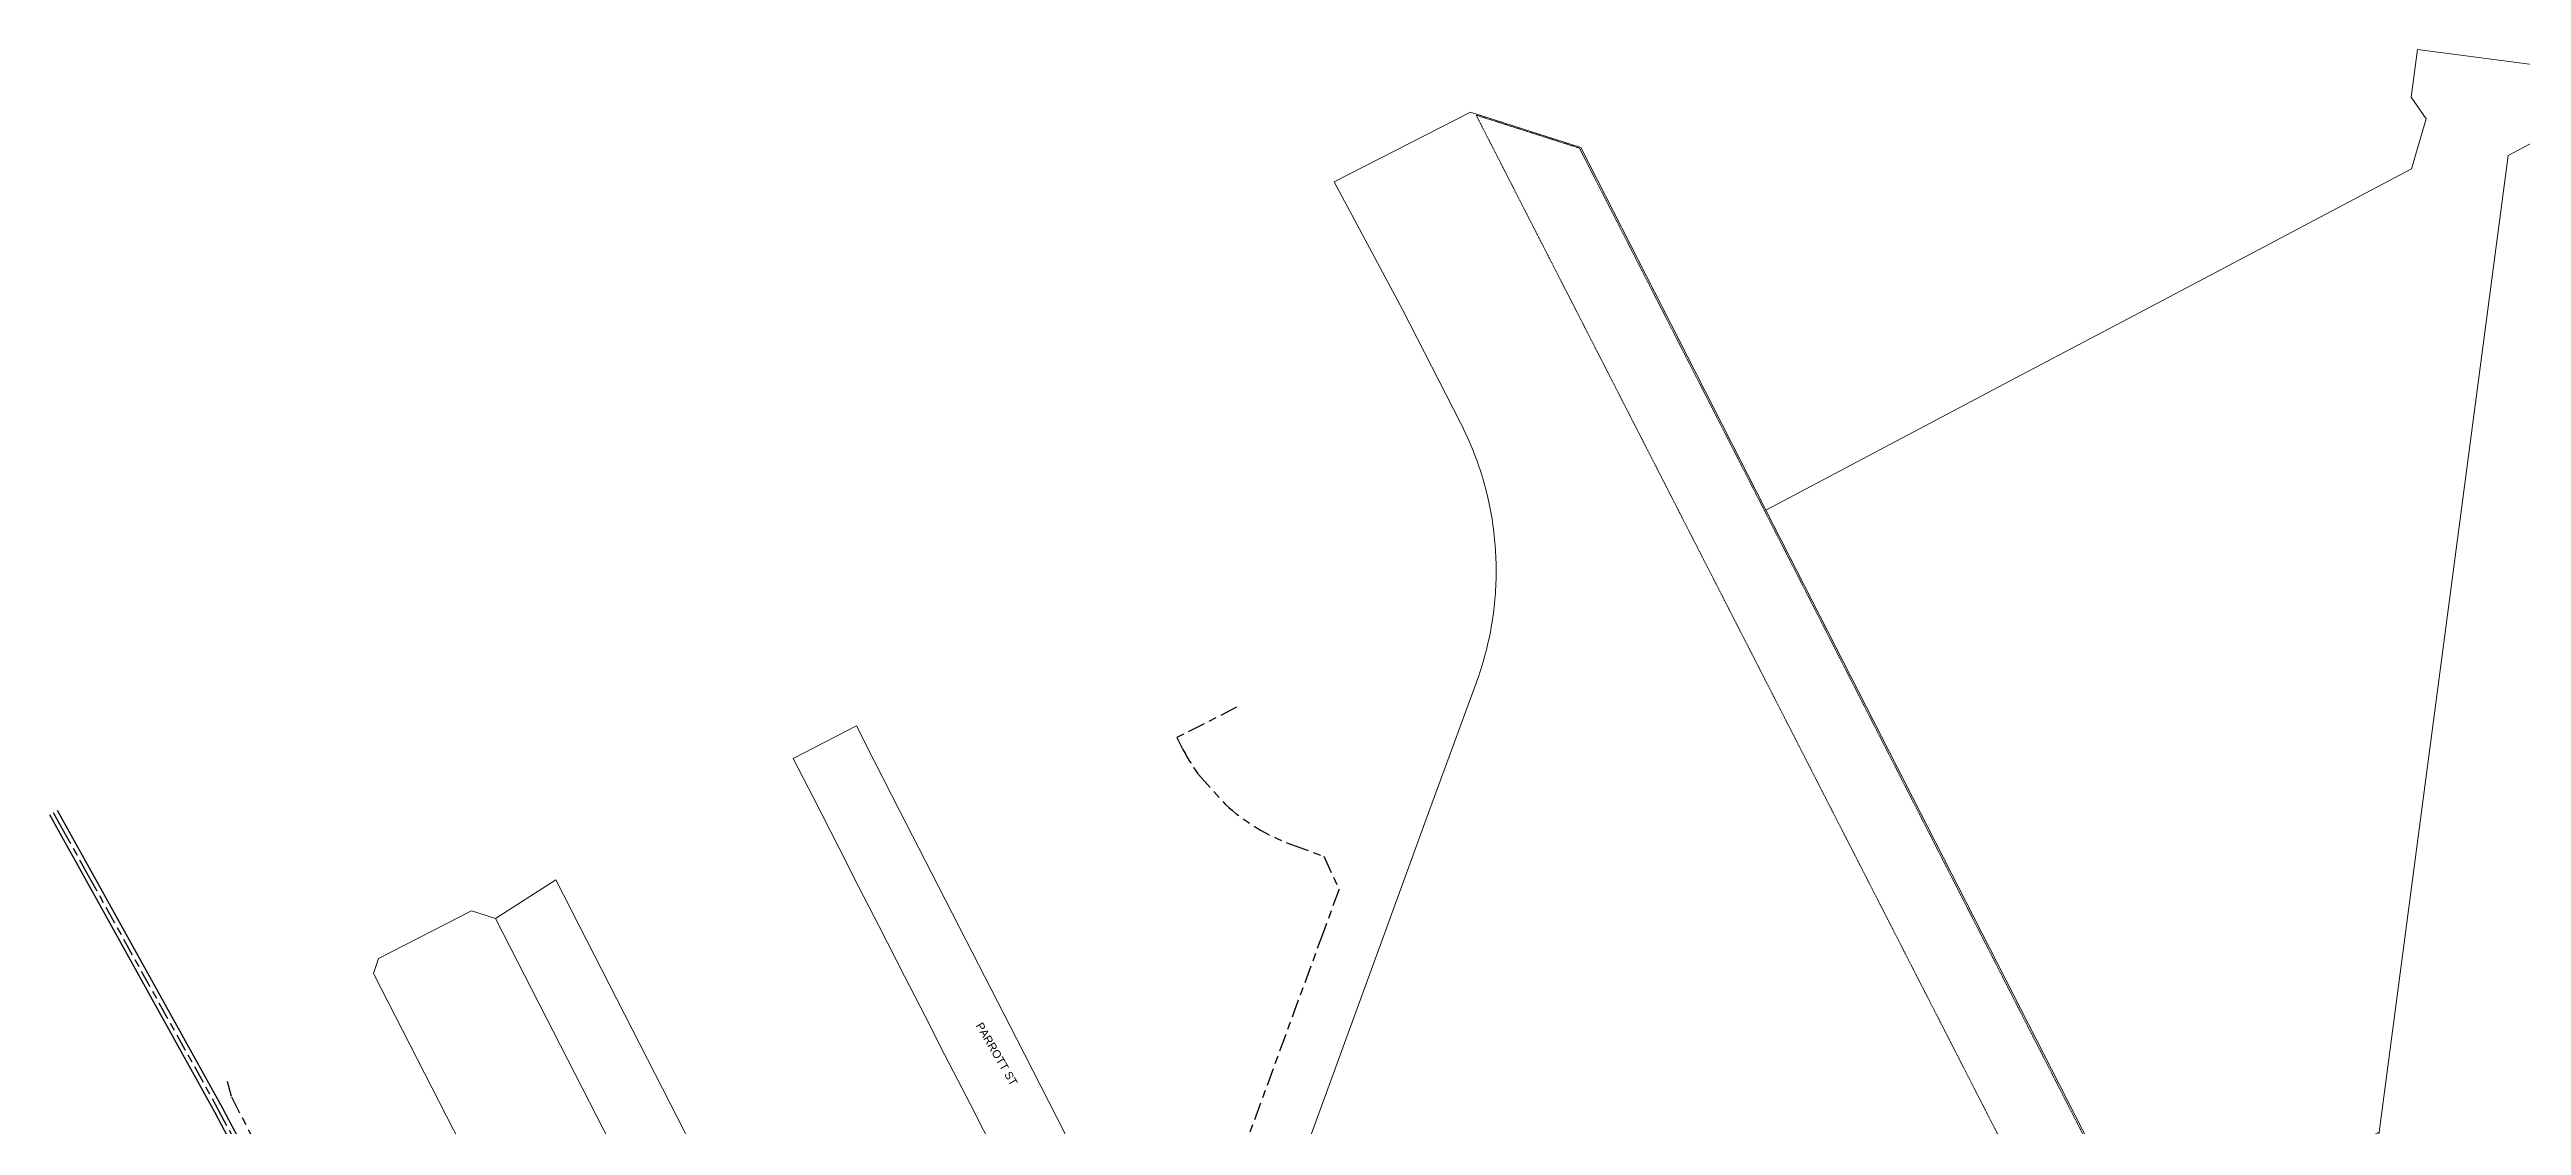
# Model space of a CAD drawing. Header units: metres. Extents: x 289087 to 291245, y 6227587 to 6229773.
# Drawn here: x 290008 to 290564, y 6229241 to 6229483 of the extents above; entities that cross this region are included whole.
import ezdxf

# ---------------------------------------------------------------- set-up
doc = ezdxf.new("R2010")
doc.units = ezdxf.units.M
for name, pattern in [('Cable Exist UG', [8.2, 4, -1.2, 1.8, -1.2]), ('HIDDEN', [0.375, 0.25, -0.125]), ('HIDDEN2', [0.1875, 0.125, -0.0625])]:
    doc.linetypes.add(name, pattern=pattern)
for name, color, linetype, lineweight in [('Cadastre Land Parcels_SP_EXT', 9, 'Continuous', 5), ('Cadastre Other Property_SP_EXT', 9, 'HIDDEN', 5), ('Cadastre Roads_SP_EXT', 9, 'Continuous', 5)]:
    doc.layers.add(name, color=color, linetype=linetype, lineweight=lineweight)
doc.layers.add('Mains_HV_EXT', color=7, linetype='Continuous')
doc.layers.add('Mains_TR_EXT', color=7, linetype='Continuous')
doc.styles.get("Standard").update_dxf_attribs({"font": 'arial.ttf'})
doc.linetypes.add('Cable E UG', pattern='A,6,-0.5,["E",Standard,S=1.7,R=0,X=0.5,Y=-1],-2.9', length=9.4)
doc.linetypes.add('Cable P UG', pattern='A,6,-0.5,["P",Standard,S=1.7,R=0,X=0.5,Y=-1],-2.9', length=9.4)

msp = doc.modelspace()

# ---------------------------------------------------------------- linework, layer by layer
at = {"layer": 'Cadastre Land Parcels_SP_EXT', "linetype": 'Continuous'}
for points in [[(290532.11, 6229239.4), (290561.09, 6229459.03), (290568.35, 6229462.86), (290570.48, 6229478.97), (290540.73, 6229482.91), (290539.31, 6229472.17), (290542.68, 6229467.27), (290539.4, 6229456.03), (290506.12, 6229438.44), (290474.15, 6229421.55), (290450.27, 6229408.93), (290394.19, 6229379.3), (290479.23, 6229212.77), (290532.11, 6229239.4)], [(290183.04, 6229132.95), (290184.77, 6229138.33), (290108.42, 6229287.45), (290103.04, 6229289.19), (290082.1, 6229278.46), (290081, 6229275.08), (290158.01, 6229124.61), (290163.46, 6229122.91), (290183.04, 6229132.95)]]:
    msp.add_lwpolyline(points, close=True, dxfattribs=at)
for points in [[(290479.23, 6229212.77), (290394.19, 6229379.3), (290394.19, 6229379.3), (290374.61, 6229417.67), (290352.58, 6229460.82), (290327.75, 6229468.81), (290297.06, 6229453.1), (290312.52, 6229424.24), (290325.49, 6229398.9), (290325.83, 6229398.22), (290326.17, 6229397.54), (290326.49, 6229396.85), (290326.82, 6229396.16), (290327.13, 6229395.47), (290327.44, 6229394.77), (290327.74, 6229394.07), (290328.03, 6229393.37), (290328.32, 6229392.67), (290328.59, 6229391.96), (290328.86, 6229391.25), (290329.13, 6229390.53), (290329.38, 6229389.82), (290329.63, 6229389.1), (290329.87, 6229388.38), (290330.11, 6229387.65), (290330.33, 6229386.93), (290330.55, 6229386.2), (290330.76, 6229385.47), (290330.96, 6229384.73), (290331.16, 6229384), (290331.34, 6229383.26), (290331.52, 6229382.52), (290331.7, 6229381.78), (290331.86, 6229381.04), (290332.02, 6229380.29), (290332.17, 6229379.54), (290332.31, 6229378.8), (290332.44, 6229378.05), (290332.57, 6229377.3), (290332.68, 6229376.54), (290332.79, 6229375.79), (290332.89, 6229375.04), (290332.99, 6229374.28), (290333.07, 6229373.53), (290333.15, 6229372.77), (290333.22, 6229372.01), (290333.29, 6229371.26), (290333.34, 6229370.5), (290333.39, 6229369.74), (290333.43, 6229368.98), (290333.46, 6229368.22), (290333.48, 6229367.46), (290333.49, 6229366.7), (290333.5, 6229365.93), (290333.5, 6229365.17), (290333.49, 6229364.41), (290333.47, 6229363.65), (290333.45, 6229362.89), (290333.42, 6229362.13), (290333.38, 6229361.37), (290333.33, 6229360.61), (290333.27, 6229359.85), (290333.21, 6229359.1), (290333.13, 6229358.34), (290333.05, 6229357.58), (290332.97, 6229356.83), (290332.87, 6229356.07), (290332.77, 6229355.32), (290332.65, 6229354.56), (290332.53, 6229353.81), (290332.41, 6229353.06), (290332.27, 6229352.31), (290332.13, 6229351.57), (290331.98, 6229350.82), (290331.82, 6229350.08), (290331.65, 6229349.33), (290331.48, 6229348.59), (290331.3, 6229347.85), (290331.11, 6229347.12), (290330.91, 6229346.38), (290330.71, 6229345.65), (290330.49, 6229344.92), (290330.27, 6229344.19), (290330.05, 6229343.46), (290329.81, 6229342.74), (290329.57, 6229342.02), (290329.32, 6229341.3), (290329.06, 6229340.59), (290317.79, 6229309.75), (290309.12, 6229286.05), (290290.75, 6229235.8)], [(290568.35, 6229462.86), (290561.09, 6229459.03), (290532.11, 6229239.4), (290518.36, 6229134.49), (290598.85, 6229114.14)]]:
    msp.add_lwpolyline(points, dxfattribs=at)
at = {"layer": 'Cadastre Other Property_SP_EXT', "linetype": 'HIDDEN2'}
msp.add_lwpolyline([(290329, 6229468.14), (290487.48, 6229158.45), (290487.78, 6229008.91), (290503.62, 6229021.43), (290507.89, 6229053.95), (290508.64, 6229156.64), (290478.87, 6229212.65), (290352.23, 6229460.71), (290329, 6229468.14)], close=True, dxfattribs=at)
at = {"layer": 'Cadastre Roads_SP_EXT', "linetype": 'Continuous'}
msp.add_lwpolyline([(290238.37, 6229235.47), (290225.61, 6229260.41), (290219.92, 6229271.54), (290214.22, 6229282.66), (290209.67, 6229291.56), (290205.11, 6229300.46), (290199.42, 6229311.59), (290193.72, 6229322.72), (290189.62, 6229330.73), (290175.38, 6229323.44), (290179.93, 6229314.54), (290185.63, 6229303.41), (290190.18, 6229294.51), (290194.74, 6229285.61), (290200.43, 6229274.48), (290204.99, 6229265.58), (290209.54, 6229256.68), (290215.24, 6229245.56), (290221.14, 6229234.03)], dxfattribs=at)
msp.add_lwpolyline([(290199.01, 6229145.63), (290187.15, 6229168.78), (290181.46, 6229179.91), (290176.9, 6229188.82), (290172.34, 6229197.72), (290166.64, 6229208.85), (290121.98, 6229296.09), (290108.42, 6229287.45), (290184.77, 6229138.33), (290199.01, 6229145.63)], close=True, dxfattribs=at)
at = {"layer": 'Mains_HV_EXT', "linetype": 'Cable Exist UG'}
msp.add_lwpolyline([(290275.13, 6229334.93), (290261.67, 6229328.13), (290261.67, 6229328.13), (290262.84, 6229325.86), (290262.84, 6229325.86, 0.039241), (290266.53, 6229319.85), (290266.53, 6229319.85), (290272.54, 6229313.14), (290272.54, 6229313.14, 0.097818), (290287.44, 6229304.09), (290287.44, 6229304.09), (290294.74, 6229301.42), (290298.17, 6229294.04), (290294.65, 6229284.42), (290277.08, 6229236.55)], format="xyb", dxfattribs=at)
at = {"layer": 'Mains_HV_EXT', "linetype": 'Cable E UG'}
msp.add_lwpolyline([(290008.12, 6229310.79), (290010.06, 6229307.29), (290015.97, 6229296.65), (290045.22, 6229243.94), (290078.15, 6229181.5), (290101.37, 6229135.41), (290105.43, 6229127.58), (290109.51, 6229119.8), (290173.08, 6228998.41), (290181.67, 6228982.49), (290206.99, 6228932.29), (290209.36, 6228928.35), (290210.24, 6228926.35), (290211.2, 6228923.15), (290211.69, 6228919.92), (290213.37, 6228898.37), (290214.9, 6228884.25), (290215.85, 6228876.75), (290216.74, 6228871.29), (290219.34, 6228863.9), (290229.4, 6228842.83), (290231.57, 6228839.15), (290244.26, 6228822.74), (290322.67, 6228723.61)], dxfattribs=at)
at = {"layer": 'Mains_HV_EXT', "linetype": 'Cable P UG'}
msp.add_lwpolyline([(290009.87, 6229311.76), (290011.81, 6229308.27), (290017.72, 6229297.62), (290046.98, 6229244.89), (290079.93, 6229182.42)], dxfattribs=at)
at = {"layer": 'Mains_HV_EXT', "linetype": 'Cable Exist UG'}
msp.add_lwpolyline([(290065.91, 6229214.46), (290049.06, 6229247.39), (290048.19, 6229250.74)], dxfattribs=at)
at = {"layer": 'Mains_TR_EXT', "linetype": 'Cable Exist UG'}
msp.add_lwpolyline([(290008.99, 6229311.28), (290010.94, 6229307.78), (290010.94, 6229307.78), (290016.84, 6229297.13), (290046.1, 6229244.41), (290079.04, 6229181.96)], dxfattribs=at)

# ---------------------------------------------------------------- texts
at = {"layer": 'Cadastre Roads_SP_EXT'}
msp.add_text('PARROTT ST', height=1.8, rotation=300.1836, dxfattribs=at).set_placement((290216.4, 6229263.37))

doc.saveas('drawing.dxf')
